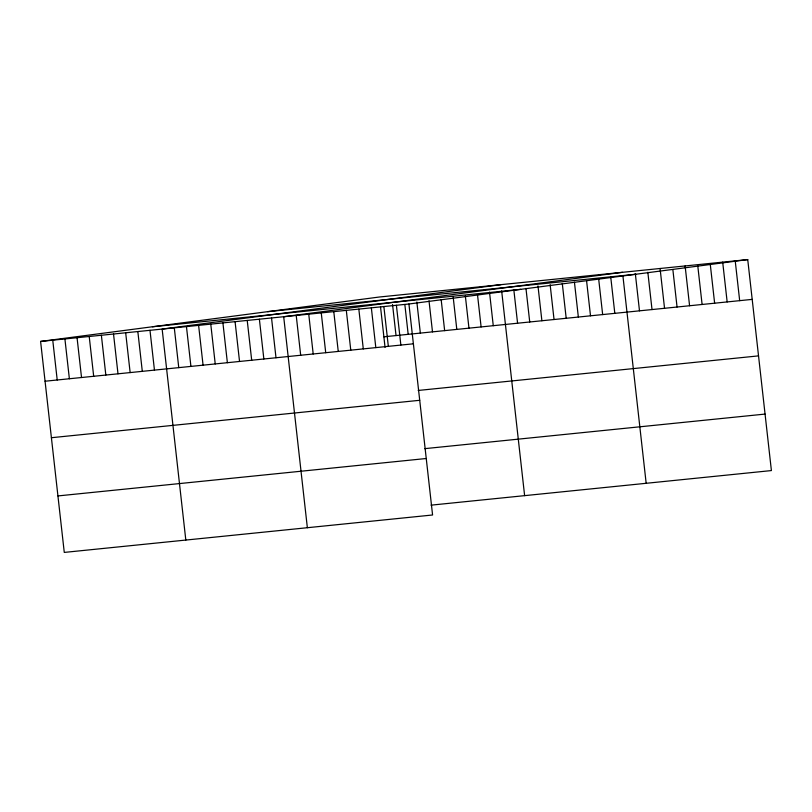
<?xml version="1.0" encoding="UTF-8"?>
<svg xmlns="http://www.w3.org/2000/svg" width="812" height="812" viewBox="0 0 812 812"><rect width="100%" height="100%" fill="white"/><g stroke="black" fill="none" stroke-linecap="round" stroke-linejoin="round"><path stroke-width="1.22" d="M747.73 259.586L408.923 304.003L432.583 514.991L64.27 552.414L40.6 341.426L379.417 297.009L747.73 259.586L771.4 470.574L431.03 505.155M500.963 284.657L162.146 329.073L185.816 540.071M622.499 272.304L283.692 316.731L307.362 527.719M267.605 311.666L635.928 274.243M152.412 326.769L520.725 289.346M40.6 341.426L408.923 304.003M383.873 336.807L752.196 299.384M45.066 381.224L413.389 343.801M418.17 390.46L758.53 355.879M51.4 437.719L419.723 400.296M424.696 448.66L765.066 414.079M57.926 495.929L426.249 458.506M735.215 260.855L739.671 300.653M722.69 262.124L727.156 301.932M710.307 264.641L714.631 303.201M697.782 265.92L702.106 304.47M685.115 265.95L689.581 305.748M672.874 269.706L677.056 307.017M660.075 268.488L664.541 308.296M647.834 272.253L652.016 309.565M635.309 273.522L639.491 310.834M622.926 276.039L646.169 483.292M610.766 277.278L614.816 313.341M598.617 278.506L602.656 314.579M586.599 280.982L590.507 315.817M574.439 282.221L578.347 317.045M562.29 283.459L566.197 318.284M550.14 284.687L554.038 319.522M537.98 285.925L541.888 320.75M525.963 288.402L529.728 321.988M513.813 289.64L517.579 323.227M501.654 290.879L524.623 495.645M489.504 292.107L493.27 325.693M477.486 294.594L481.11 326.931M465.337 295.822L468.96 328.16M453.177 297.06L456.801 329.398M441.16 299.537L444.651 330.636M429.01 300.775L432.491 331.864M416.85 302.003L420.342 333.103M404.843 304.49L408.182 334.341M396.398 305.271L400.864 345.08M392.541 304.48L396.033 335.569M383.873 306.55L388.339 346.348M380.534 306.956L385.061 347.404M371.348 307.819L375.814 347.617M358.833 309.098L363.289 348.896M346.308 310.367L350.774 350.165M333.783 311.635L338.249 351.444M321.258 312.914L325.724 352.712M308.743 314.183L313.199 353.981M296.218 315.452L300.684 355.26M271.533 317.959L275.999 357.767M259.383 319.197L263.849 358.995M247.224 320.435L251.69 360.234M235.074 321.664L239.54 361.472M222.914 322.902L227.38 362.7M210.765 324.14L215.231 363.938M198.605 325.368L203.071 365.177M186.455 326.607L190.921 366.405M174.296 327.845L178.762 367.643M149.987 330.311L154.453 370.11M137.837 331.55L142.303 371.348M125.677 332.778L130.143 372.586M113.528 334.016L117.994 373.814M101.368 335.255L105.834 375.053M89.218 336.483L93.684 376.291M77.059 337.721L81.525 377.519M64.909 338.959L69.375 378.757M52.75 340.187L57.216 379.996"/></g></svg>
